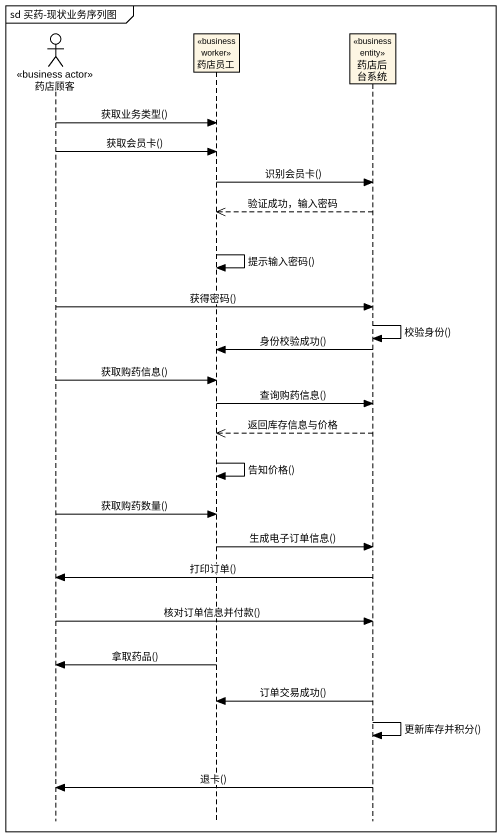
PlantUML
@startuml
mainframe sd 买药-现状业务序列图
hide footbox
actor 药店顾客 <<business actor>>
participant 药店员工 <<business worker>>
participant 药店后台系统 <<business entity>>

药店顾客 -> 药店员工 : 获取业务类型()
药店顾客 -> 药店员工 : 获取会员卡()
药店员工 -> 药店后台系统 : 识别会员卡()
药店后台系统 -->> 药店员工 : 验证成功，输入密码
药店员工 -> 药店员工 : 提示输入密码()
药店顾客 -> 药店后台系统 : 获得密码()
药店后台系统 -> 药店后台系统 : 校验身份()
药店后台系统 -> 药店员工 : 身份校验成功()
药店顾客 -> 药店员工 : 获取购药信息()
药店员工 -> 药店后台系统 : 查询购药信息()
药店后台系统 -->> 药店员工 : 返回库存信息与价格
药店员工 -> 药店员工 : 告知价格()
药店顾客 -> 药店员工 : 获取购药数量()
药店员工 -> 药店后台系统 : 生成电子订单信息()
药店后台系统 -> 药店顾客 : 打印订单()
药店顾客 -> 药店后台系统 : 核对订单信息并付款()
药店员工 -> 药店顾客 : 拿取药品()
药店后台系统 -> 药店员工 : 订单交易成功()
药店后台系统 -> 药店后台系统 : 更新库存并积分()
药店后台系统 -> 药店顾客 : 退卡()
@enduml
